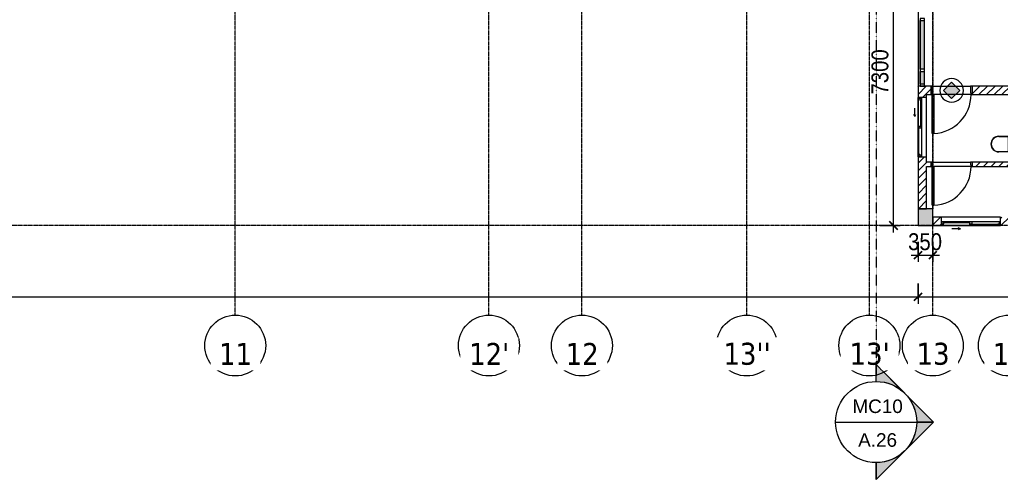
# Model space of a CAD drawing. Header units: millimetres. Extents: x 1591 to 239243, y -15958 to 82755.
# Drawn here: x 196851 to 220050, y 11230 to 22112 of the extents above; entities that cross this region are included whole.
import ezdxf

# ---------------------------------------------------------------- set-up
doc = ezdxf.new("R2010")
doc.units = ezdxf.units.MM
for name, pattern in [('Dash 1_8_', [6.35, 3.175, -3.175]), ('Dash Dot 3_16_', [7.9375, 4.7625, -1.5875, 0, -1.5875]), ('Grid Line', [22.225, 12.7, -3.175, 3.175, -3.175])]:
    doc.linetypes.add(name, pattern=pattern)
for name, color, linetype, lineweight in [('0-1', 250, 'Continuous', 5), ('A-ANNO-DIMS', 211, 'Continuous', 9), ('A-ANNO-DIMS-160', 211, 'Continuous', 9), ('A-ANNO-NOTE', 131, 'Continuous', 9), ('A-AREA', 32, 'Dash 1_8_', 9), ('A-DETL-GENF-2', 10, 'Continuous', 9), ('A-DOOR-3', 10, 'Continuous', 9), ('A-DOOR-FRAM-1', 10, 'Continuous', 9), ('A-FLOR', 192, 'Continuous', 9), ('A-GLAZ', 151, 'Continuous', 9), ('A-GLAZ-CURT', 52, 'Continuous', 9), ('A-GLAZ-CWMG', 51, 'Continuous', 9), ('A-GLAZ-CWMG-1', 51, 'Continuous', 18), ('A-WALL', 113, 'Continuous', 9), ('A-WALL-3', 113, 'Continuous', 18), ('A-WALL-PATT-2', 111, 'Continuous', 9), ('G-ANNO-SYMB', 111, 'Continuous', 9), ('G-ANNO-SYMB-1', 111, 'Dash Dot 3_16_', 18), ('P-SANR-FIXT', 6, 'Continuous', 9), ('S-COLS-1', 52, 'Continuous', 5), ('S-COLS-2', 250, 'Continuous', 18), ('S-GRID-1', 1, 'Grid Line', 9), ('S-GRID-IDEN', 1, 'Continuous', 9)]:
    doc.layers.add(name, color=color, linetype=linetype, lineweight=lineweight)
doc.styles.add('Arial_8', font='arial_0.ttf', dxfattribs={"height": 320})
doc.styles.add('Tahoma_B', font='tahomabd_0.ttf', dxfattribs={"height": 520})
doc.styles.add('UTM Avo', font='UTM Avo.ttf', dxfattribs={"width": 0.9, "height": 400})
doc.dimstyles.new('1_Dim_chi_tiet_2_5', dxfattribs={"dimscale": 304.8, "dimtxt": 399.720379, "dimasz": 0.629921, "dimexe": 0.524934, "dimexo": 0.0625, "dimgap": 0.052493, "dimtad": 1, "dimdec": 0, "dimrnd": 5, "dimzin": 0, "dimdsep": 46, "dimtxsty": 'UTM Avo', "dimblk1": 'OBLIQUE', "dimblk2": 'OBLIQUE', "dimsah": 1, "dimcen": 0.09, "dimdle": 0.524934, "dimazin": 0, "dimtfac": 1, "dimtdec": 4, "dimtix": 1, "dimtmove": 0, "dimatfit": 3, "dimfxl": 1.049869, "dimfxlon": 1, "dimtvp": 1, "dimtolj": 1, "dimtzin": 0, "dimarcsym": 2})
doc.dimstyles.new('1_Dim_chi_tiet_2_5_1', dxfattribs={"dimscale": 304.8, "dimtxt": 399.720379, "dimasz": 0.629921, "dimexe": 0.524934, "dimexo": 0.0625, "dimgap": 0.052493, "dimtad": 1, "dimdec": 0, "dimrnd": 5, "dimzin": 0, "dimdsep": 46, "dimtxsty": 'UTM Avo', "dimblk1": 'OBLIQUE', "dimblk2": 'OBLIQUE', "dimsah": 1, "dimcen": 0.09, "dimdle": 0.524934, "dimazin": 0, "dimtfac": 1, "dimtdec": 4, "dimtix": 1, "dimtmove": 0, "dimatfit": 3, "dimfxl": 1.049869, "dimfxlon": 1, "dimtvp": 1, "dimtolj": 1, "dimtzin": 0, "dimarcsym": 2})
pattern_1 = [(45, (101998.83, 0), (-90.50967, 90.50967), [])]

# ---------------------------------------------------------------- blocks, each defined once
blk = doc.blocks.new('NCV_TKTC_KET CAU_rvt-1-TKCS_MB TẦNG 5')
at = {"layer": 'S-COLS-1'}
blk.add_hatch(color=256, dxfattribs=at).paths.add_polyline_path([(116103, 17237), (116453, 17237), (116453, 17637), (116103, 17637), (116103, 17269)])
at = {"layer": 'S-COLS-2'}
for p, q in [((116453, 17637), (116103, 17637)), ((116103, 17637), (116103, 17237)), ((116453, 17237), (116453, 17637)), ((116103, 17237), (116453, 17237))]:
    blk.add_line(p, q, dxfattribs=at)
blk = doc.blocks.new('System Panel - Glazed-1286806-TKCS_MB TẦNG 5')
at = {"layer": 'A-GLAZ-CURT'}
for p, q in [((575, 6), (-575, 6)), ((-575, 6), (-575, -6)), ((575, -6), (575, 6)), ((-575, -6), (575, -6))]:
    blk.add_line(p, q, dxfattribs=at)
blk = doc.blocks.new('System Panel - Glazed-4731944-TKCS_MB TẦNG 5')
at = {"layer": 'A-GLAZ-CURT'}
for p, q in [((150, 6), (-150, 6)), ((-150, 6), (-150, -6)), ((150, -6), (150, 6)), ((-150, -6), (150, -6))]:
    blk.add_line(p, q, dxfattribs=at)
blk = doc.blocks.new('Rectangular Mullion - 50 x 100mm-1286802-TKCS_MB TẦNG 5')
at = {"layer": 'A-GLAZ-CWMG'}
blk.add_hatch(color=256, dxfattribs=at).paths.add_polyline_path([(44703, 20587), (44797, 20587), (44797, 21737), (44703, 21737), (44703, 20751)])
blk.add_line((44703, 21737), (44703, 20587), dxfattribs=at)
blk = doc.blocks.new('Rectangular Mullion - 50 x 100mm-4709708-TKCS_MB TẦNG 5')
at = {"layer": 'A-GLAZ-CWMG'}
blk.add_hatch(color=256, dxfattribs=at).paths.add_polyline_path([(44797, 24187), (44797, 24487), (44703, 24487), (44703, 24187)])
blk.add_line((44703, 24487), (44703, 24187), dxfattribs=at)
blk = doc.blocks.new('Rectangular Mullion - 50 x 100mm-1286808-TKCS_MB TẦNG 5')
at = {"layer": 'A-GLAZ-CWMG-1'}
for p, q in [((-50, 0), (0, 0)), ((-50, -100), (-50, 0)), ((0, 0), (0, -100)), ((0, -100), (-50, -100))]:
    blk.add_line(p, q, dxfattribs=at)
blk = doc.blocks.new('Rectangular Mullion - 50 x 100mm-1286804-TKCS_MB TẦNG 5')
at = {"layer": 'A-GLAZ-CWMG-1'}
for p, q in [((-25, 0), (25, 0)), ((-25, -100), (-25, 0)), ((25, 0), (25, -100)), ((25, -100), (-25, -100))]:
    blk.add_line(p, q, dxfattribs=at)
blk = doc.blocks.new('1_FAMILY RVT - W01-WxH 1400x1400xmm-389822-TKCS_MB TẦNG 5')
at = {"layer": 'A-GLAZ'}
for p, q in [((-700, 96.19), (-700, -103.81)), ((700, 96.19), (-700, 96.19)), ((-700, 96.19), (-636.5, 96.19)), ((-700, 7.29), (-680.95, 7.29)), ((-680.95, 96.19), (-680.95, 7.29)), ((-636.5, 51.74), (-680.95, 51.74)), ((-680.95, 7.29), (-22.225, 7.29)), ((-636.5, 96.19), (-22.225, 96.19)), ((-636.5, 96.19), (-636.5, 51.74)), ((-636.5, 73.965), (-22.225, 73.965)), ((-22.225, 7.29), (-22.225, 96.19)), ((-22.225, 96.19), (22.225, 96.19)), ((22.225, 51.74), (-22.225, 51.74)), ((-22.225, 7.29), (22.225, 7.29)), ((22.225, 96.19), (680.95, 96.19)), ((22.225, 96.19), (22.225, 7.29)), ((22.225, 29.515), (636.5, 29.515)), ((22.225, 7.29), (636.5, 7.29)), ((248.4, 172.39), (299.2, 197.79)), ((248.4, 172.39), (299.2, 146.99)), ((248.4, 172.39), (451.6, 172.39)), ((636.5, 51.74), (636.5, 7.29)), ((680.95, 51.74), (636.5, 51.74)), ((636.5, 7.29), (700, 7.29)), ((680.95, 96.19), (700, 96.19)), ((680.95, 96.19), (680.95, 7.29)), ((700, -103.81), (700, 96.19)), ((-700, -103.81), (700, -103.81))]:
    blk.add_line(p, q, dxfattribs=at)
blk = doc.blocks.new('FD_04 - FD_04-900x2200mm-700241-TKCS_MB TẦNG 5')
at = {"layer": 'A-DETL-GENF-2'}
for p, q in [((420, 100), (420, 1020)), ((420, 1020), (460, 1020)), ((460, 1020), (460, 100)), ((460, 100), (420, 100))]:
    blk.add_line(p, q, dxfattribs=at)
blk.add_arc((460, 100), 920, 92.4919, 180, dxfattribs=at)
at = {"layer": 'A-DOOR-FRAM-1'}
for p, q in [((-460, 100), (-495, 100)), ((-495, 100), (-495, -100)), ((-460, 60), (-460, 100)), ((-450, 60), (-460, 60)), ((-450, -100), (-450, 60)), ((460, 60), (450, 60)), ((450, 60), (450, -100)), ((495, 100), (460, 100)), ((460, 100), (460, 60)), ((495, -100), (495, 100)), ((-495, -100), (-450, -100)), ((450, -100), (495, -100))]:
    blk.add_line(p, q, dxfattribs=at)
blk = doc.blocks.new('FD_04 - FD_04-900x2200mm-4731490-TKCS_MB TẦNG 5')
at = {"layer": 'A-DETL-GENF-2'}
for p, q in [((420, 50), (420, 970)), ((420, 970), (460, 970)), ((460, 970), (460, 50)), ((460, 50), (420, 50))]:
    blk.add_line(p, q, dxfattribs=at)
blk.add_arc((460, 50), 920, 92.4919, 180, dxfattribs=at)
at = {"layer": 'A-DOOR-FRAM-1'}
for p, q in [((-460, 50), (-495, 50)), ((-495, 50), (-495, -50)), ((-460, 10), (-460, 50)), ((-450, 10), (-460, 10)), ((-450, -50), (-450, 10)), ((460, 10), (450, 10)), ((450, 10), (450, -50)), ((495, 50), (460, 50)), ((460, 50), (460, 10)), ((495, -50), (495, 50)), ((-495, -50), (-450, -50)), ((450, -50), (495, -50))]:
    blk.add_line(p, q, dxfattribs=at)
blk = doc.blocks.new('PF_Water_Closet-Duravit-Starck 3-012601 - Generic Toilet-4731492-TKCS_MB TẦNG 5')
at = {"layer": 'P-SANR-FIXT'}
for p, q in [((-207, -272), (-207, -126)), ((-201, -118), (175, -118)), ((-197, -113), (173, -113)), ((-197, -118), (-197, -113)), ((-26, -196), (1, -196)), ((173, -118), (173, -113)), ((183, -126), (183, -272)), ((173, -280), (-201, -280)), ((-199, -592), (-199, -357)), ((-198, -280), (171, -280)), ((-198, -357), (-198, -280)), ((-198, -299), (172, -299)), ((171, -357), (-198, -357)), ((-192, -280), (-192, -350)), ((-192, -350), (165, -350)), ((-192, -592), (-192, -350)), ((166, -280), (166, -350)), ((166, -350), (166, -592)), ((171, -280), (171, -357)), ((172, -356), (172, -592))]:
    blk.add_line(p, q, dxfattribs=at)
for radius in [19, 14.6, 13.8]:
    blk.add_circle((-12, -196), radius, dxfattribs=at)
for centre, radius, start, end in [((-200, -125), 7.31, 103.7483, 186.2517), ((175, -125), 7.27, 353.6696, 90), ((-200, -273), 7.31, 173.7483, 256.2517), ((-192, -356), 6.83, 90, 187.9634), ((165, -356), 6.83, 360, 90), ((173, -271), 9.56, 270, 351.0262), ((-17, -592), 182, 180, 271.1893), ((-17, -592), 175, 180, 271.2324), ((-10, -592), 182, 268.8107, 0), ((-10, -592), 175, 268.7676, 360)]:
    blk.add_arc(centre, radius, start, end, dxfattribs=at)
blk = doc.blocks.new('Grid - M_Grid Head - Circle-353313-TKCS_MB TẦNG 5')
at = {"layer": 'S-GRID-IDEN'}
blk.add_circle((0, 0), 4.5, dxfattribs=at)
blk = doc.blocks.new('Section - M_Section Head - Filled-352373-TKCS_MB TẦNG 5')
at = {"layer": 'G-ANNO-SYMB'}
h = blk.add_hatch(color=256, dxfattribs=at)
edge = h.paths.add_edge_path()
edge.add_line((-6, 8.49), (-6, 6))
edge.add_arc((-6, 0), 6, 90, 135)
edge.add_line((-10.24, 4.24), (-6, 8.49))
h = blk.add_hatch(color=256, dxfattribs=at)
edge = h.paths.add_edge_path()
edge.add_line((-6, 8.49), (-1.76, 4.24))
edge.add_arc((-6, 0), 6, 45, 90)
edge.add_line((-6, 6), (-6, 8.49))
h = blk.add_hatch(color=256, dxfattribs=at)
edge = h.paths.add_edge_path()
edge.add_line((-14.49, 0), (-10.24, 4.24))
edge.add_arc((-6, 0), 6, 135, 180)
edge.add_line((-12, 0), (-14.49, 0))
h = blk.add_hatch(color=256, dxfattribs=at)
edge = h.paths.add_edge_path()
edge.add_line((2.49, 0), (0, 0))
edge.add_arc((-6, 0), 6, 360, 405)
edge.add_line((-1.76, 4.24), (2.49, 0))
for p, q in [((-6, 8.49), (-14.49, 0)), ((-6, 8.49), (-10.24, 4.24)), ((-6, 8.49), (2.49, 0)), ((-6, 6), (-6, 8.49)), ((-6, 8.49), (-6, 6)), ((-1.76, 4.24), (-6, 8.49)), ((-10.24, 4.24), (-14.49, 0)), ((2.49, 0), (-1.76, 4.24)), ((-14.49, 0), (-12, 0)), ((0, 0), (2.49, 0)), ((-12, 0), (-14.49, 0)), ((0, 0), (2.49, 0))]:
    blk.add_line(p, q, dxfattribs=at)
for start, end in [(360, 180), (90, 135), (45, 90), (135, 180), (360, 45), (180, 360)]:
    blk.add_arc((-6, 0), 6, start, end, dxfattribs=at)
blk = doc.blocks.new('DIMBLOCK252-TKCS_MB TẦNG 5')
at = {"layer": 'A-ANNO-DIMS-160'}
for p, q in [((218101, 15869), (218101, 15389)), ((218101, 15549), (218101, 15869)), ((229251, 15869), (229251, 15389)), ((229251, 15549), (229251, 15869)), ((217941, 15549), (229411, 15549))]:
    blk.add_line(p, q, dxfattribs=at)
at = {"layer": 'A-ANNO-DIMS-160', "lineweight": 25}
for p, q in [((218101, 15549), (218005, 15453)), ((218101, 15549), (218197, 15645)), ((229251, 15549), (229155, 15453)), ((229251, 15549), (229347, 15645))]:
    blk.add_line(p, q, dxfattribs=at)
at = {"layer": 'A-ANNO-DIMS-160', "color": 0, "insert": (222992, 16069), "char_height": 400, "width": 1643.29, "attachment_point": 1, "line_spacing_factor": 1.110334, "style": 'UTM Avo'}
blk.add_mtext('11150', dxfattribs=at)
blk = doc.blocks.new('_Oblique')
at = {"color": 0, "linetype": 'ByBlock', "lineweight": -2}
blk.add_line((-0.5, -0.5), (0.5, 0.5), dxfattribs=at)
blk = doc.blocks.new('DIMBLOCK279-TKCS_MB TẦNG 5')
at = {"layer": 'A-ANNO-DIMS-160'}
for p, q in [((218101, 16856), (218101, 16376)), ((218101, 16536), (218101, 16856)), ((218451, 16856), (218451, 16376)), ((218451, 16536), (218451, 16856)), ((217941, 16536), (218611, 16536))]:
    blk.add_line(p, q, dxfattribs=at)
at = {"layer": 'A-ANNO-DIMS-160', "lineweight": 25}
for p, q in [((218101, 16536), (218005, 16440)), ((218101, 16536), (218197, 16632)), ((218451, 16536), (218355, 16440)), ((218451, 16536), (218547, 16632))]:
    blk.add_line(p, q, dxfattribs=at)
at = {"layer": 'A-ANNO-DIMS-160', "color": 0, "insert": (217866, 17056), "char_height": 400, "width": 985.98, "attachment_point": 1, "line_spacing_factor": 1.110334, "style": 'UTM Avo'}
blk.add_mtext('350', dxfattribs=at)
blk = doc.blocks.new('DIMBLOCK280-TKCS_MB TẦNG 5')
at = {"layer": 'A-ANNO-DIMS-160'}
for p, q in [((146801, 15869), (146801, 15389)), ((146801, 15549), (146801, 15869)), ((218101, 15869), (218101, 15389)), ((218101, 15549), (218101, 15869)), ((146641, 15549), (218261, 15549))]:
    blk.add_line(p, q, dxfattribs=at)
at = {"layer": 'A-ANNO-DIMS-160', "lineweight": 25}
for p, q in [((146801, 15549), (146705, 15453)), ((146801, 15549), (146897, 15645)), ((218101, 15549), (218005, 15453)), ((218101, 15549), (218197, 15645))]:
    blk.add_line(p, q, dxfattribs=at)
at = {"layer": 'A-ANNO-DIMS-160', "color": 0, "insert": (181767, 16069), "char_height": 400, "width": 1643.29, "attachment_point": 1, "line_spacing_factor": 1.110334, "style": 'UTM Avo'}
blk.add_mtext('71300', dxfattribs=at)
blk = doc.blocks.new('DIMBLOCK283-TKCS_MB TẦNG 5')
at = {"layer": 'A-ANNO-DIMS-160', "lineweight": 25}
for p, q in [((217520, 24537), (217424, 24633)), ((217520, 24537), (217616, 24441)), ((217520, 17237), (217424, 17333)), ((217520, 17237), (217616, 17141))]:
    blk.add_line(p, q, dxfattribs=at)
at = {"layer": 'A-ANNO-DIMS-160'}
for p, q in [((217520, 17077), (217520, 24697)), ((217200, 24537), (217680, 24537)), ((217520, 24537), (217200, 24537)), ((217200, 17237), (217680, 17237)), ((217520, 17237), (217200, 17237))]:
    blk.add_line(p, q, dxfattribs=at)
at = {"layer": 'A-ANNO-DIMS-160', "color": 0, "insert": (217000, 20339), "char_height": 400, "width": 1314.64, "attachment_point": 1, "rotation": 90, "line_spacing_factor": 1.110334, "style": 'UTM Avo'}
blk.add_mtext('7300', dxfattribs=at)
blk = doc.blocks.new('HDNDCT_GHI CHÚ CỬA CHỐNG CHÁY EI30 - HDNDCT_GHI CHÚ CỬA CHỐNG CHÁY EI30-2461928-TKCS_MB TẦNG 5')
at = {"layer": 'A-ANNO-NOTE'}
blk.add_hatch(color=256, dxfattribs=at).paths.add_polyline_path([(-1.2, 0), (0, 1.2), (1.2, 0), (0, -1.2)])
for p, q in [((0, 1.2), (-1.2, 0)), ((-1.2, 0), (0, -1.2)), ((1.2, 0), (0, 1.2)), ((0, -1.2), (1.2, 0))]:
    blk.add_line(p, q, dxfattribs=at)
for start, end in [(360, 180), (180, 360)]:
    blk.add_arc((0, 0), 1.75, start, end, dxfattribs=at)

msp = doc.modelspace()

# ---------------------------------------------------------------- hatches: boundary and pattern name
at = {"layer": 'A-WALL-PATT-2'}
h = msp.add_hatch(dxfattribs=at)
h.set_pattern_fill('FP_1', color=256, style=0, pattern_type=2)
h.set_pattern_definition(pattern_1)
h.paths.add_polyline_path([(218401.4, 20336.9), (218401.4, 20536.9), (218101.4, 20536.9), (218101.4, 20336.9), (218301.4, 20336.9)])
h.paths.add_polyline_path([(219774.2, 20336.9), (220501.4, 20336.9), (220501.4, 20536.9), (219391.4, 20536.9), (219391.4, 20336.9)])
h = msp.add_hatch(dxfattribs=at)
h.set_pattern_fill('FP_1', color=256, style=0, pattern_type=2)
h.set_pattern_definition(pattern_1)
h.paths.add_polyline_path([(218101.4, 17636.9), (218301.4, 17636.9), (218301.4, 18866.9), (218101.4, 18866.9)])
h.paths.add_polyline_path([(218101.4, 20266.9), (218301.4, 20266.9), (218301.4, 20336.9), (218101.4, 20336.9)])
h = msp.add_hatch(dxfattribs=at)
h.set_pattern_fill('FP_1', color=256, style=0, pattern_type=2)
h.set_pattern_definition(pattern_1)
h.paths.add_polyline_path([(218301.4, 18636.9), (218401.4, 18636.9), (218401.4, 18736.9), (218301.4, 18736.9)])
h.paths.add_polyline_path([(220501.4, 18636.9), (220501.4, 18736.9), (219391.4, 18736.9), (219391.4, 18636.9), (220177.2, 18636.9)])
h = msp.add_hatch(dxfattribs=at)
h.set_pattern_fill('FP_1', color=256, style=0, pattern_type=2)
h.set_pattern_definition(pattern_1)
h.paths.add_polyline_path([(218651.4, 17236.9), (218651.4, 17436.9), (218451.4, 17436.9), (218451.4, 17236.9)])
h.paths.add_polyline_path([(220051.4, 17236.9), (220351.4, 17236.9), (220351.4, 17436.9), (220051.4, 17436.9), (220051.4, 17268.7)])

# ---------------------------------------------------------------- linework, layer by layer
at = {"layer": 'A-AREA'}
msp.add_line((218451.4, 24536.9), (218451.4, 17636.9), dxfattribs=at)
at = {"layer": 'A-FLOR'}
msp.add_line((218101.4, 24536.9), (218101.4, 20536.9), dxfattribs=at)
at = {"layer": 'A-WALL'}
for p, q in [((218446.4, 20536.9), (219346.4, 20536.9)), ((219356.4, 20336.9), (218436.4, 20336.9)), ((219356.4, 18636.9), (218436.4, 18636.9)), ((218446.4, 18736.9), (219346.4, 18736.9))]:
    msp.add_line(p, q, dxfattribs=at)
at = {"layer": 'A-WALL-3'}
for p, q in [((218401.4, 20536.9), (218101.4, 20536.9)), ((218101.4, 20536.9), (218101.4, 20266.9)), ((220501.4, 20536.9), (219391.4, 20536.9)), ((218301.4, 20266.9), (218301.4, 20336.9)), ((218301.4, 20336.9), (218401.4, 20336.9)), ((219391.4, 20336.9), (220501.4, 20336.9)), ((218101.4, 18866.9), (218101.4, 17636.9)), ((218301.4, 18736.9), (218301.4, 18866.9)), ((218401.4, 18736.9), (218301.4, 18736.9)), ((218301.4, 17636.9), (218301.4, 18636.9)), ((218301.4, 18636.9), (218401.4, 18636.9)), ((220501.4, 18736.9), (219391.4, 18736.9)), ((219391.4, 18636.9), (220501.4, 18636.9)), ((218101.4, 17636.9), (218301.4, 17636.9)), ((218651.4, 17436.9), (218451.4, 17436.9)), ((218451.4, 17436.9), (218451.4, 17236.9)), ((218451.4, 17236.9), (218651.4, 17236.9))]:
    msp.add_line(p, q, dxfattribs=at)
at = {"layer": 'G-ANNO-SYMB'}
msp.add_line((216151.4, 12587.9), (218071.4, 12587.9), dxfattribs=at)
at = {"layer": 'S-GRID-1'}
for p, q in [((201951.4, 19118.3), (201951.4, 76659.6)), ((207951.4, 19118.3), (207951.4, 76659.6)), ((210151.4, 19118.3), (210151.4, 76659.6)), ((214051.5, 19118.3), (214051.5, 76659.6)), ((216951.4, 19118.3), (216951.4, 76659.6)), ((218451.4, 19118.3), (218451.4, 76659.6)), ((201951.4, 15118.3), (201951.4, 19118.3)), ((207951.4, 15118.3), (207951.4, 19118.3)), ((210151.4, 15118.3), (210151.4, 19118.3)), ((214051.5, 15118.3), (214051.5, 19118.3)), ((216951.4, 15118.3), (216951.4, 19118.3)), ((218451.4, 15118.3), (218451.4, 19118.3)), ((229978.4, 17236.9), (136410.9, 17236.9))]:
    msp.add_line(p, q, dxfattribs=at)

# ---------------------------------------------------------------- block references
at = {"layer": '0-1'}
msp.add_blockref('NCV_TKTC_KET CAU_rvt-1-TKCS_MB TẦNG 5', (101998.8, 0), dxfattribs=at)
at = {"layer": 'A-ANNO-NOTE', "xscale": 160, "yscale": 160, "zscale": 160}
msp.add_blockref('HDNDCT_GHI CHÚ CỬA CHỐNG CHÁY EI30 - HDNDCT_GHI CHÚ CỬA CHỐNG CHÁY EI30-2461928-TKCS_MB TẦNG 5', (218896.4, 20436.9), dxfattribs=at)
at = {"layer": 'A-DOOR-3', "rotation": 180}
for name, p in [('FD_04 - FD_04-900x2200mm-700241-TKCS_MB TẦNG 5', (218896.4, 20436.9)), ('FD_04 - FD_04-900x2200mm-4731490-TKCS_MB TẦNG 5', (218896.4, 18686.9))]:
    msp.add_blockref(name, p, dxfattribs=at)
at = {"layer": 'A-GLAZ'}
for p, rotation in [((218197.6, 19566.9), 90.00000000000007), ((219351.4, 17333.1), 180)]:
    msp.add_blockref('1_FAMILY RVT - W01-WxH 1400x1400xmm-389822-TKCS_MB TẦNG 5', p, dxfattribs=dict(at, rotation=rotation))
at = {"layer": 'A-GLAZ-CURT', "rotation": 269.9999999999998}
for name, p in [('System Panel - Glazed-1286806-TKCS_MB TẦNG 5', (218151.5, 21512.4)), ('System Panel - Glazed-4731944-TKCS_MB TẦNG 5', (218151.5, 20737.4))]:
    msp.add_blockref(name, p, dxfattribs=at)
at = {"layer": 'A-GLAZ-CWMG', "extrusion": (0, 0, -1), "rotation": 270.0000000000002}
for name, p in [('Rectangular Mullion - 50 x 100mm-1286804-TKCS_MB TẦNG 5', (-218151.5, 22112.4)), ('Rectangular Mullion - 50 x 100mm-1286804-TKCS_MB TẦNG 5', (-218151.5, 20912.4)), ('Rectangular Mullion - 50 x 100mm-1286808-TKCS_MB TẦNG 5', (-218151.5, 20537.4))]:
    msp.add_blockref(name, p, dxfattribs=at)
at = {"layer": 'A-GLAZ-CWMG', "rotation": 180}
for name, p in [('Rectangular Mullion - 50 x 100mm-1286802-TKCS_MB TẦNG 5', (262954, 42674.3)), ('Rectangular Mullion - 50 x 100mm-4709708-TKCS_MB TẦNG 5', (262954, 45074.3))]:
    msp.add_blockref(name, p, dxfattribs=at)
at = {"layer": 'P-SANR-FIXT', "rotation": 270.0000000000002}
msp.add_blockref('PF_Water_Closet-Duravit-Starck 3-012601 - Generic Toilet-4731492-TKCS_MB TẦNG 5', (220601.4, 19152.6), dxfattribs=at)
at = {"layer": 'S-GRID-IDEN', "xscale": 159.9999999999999, "yscale": 159.9999999999999, "zscale": 159.9999999999999}
for p in [(201951.4, 14398.3), (207951.4, 14398.3), (210151.4, 14398.3), (214051.5, 14398.3), (216951.4, 14398.3), (218451.4, 14398.3), (220251.4, 14398.3)]:
    msp.add_blockref('Grid - M_Grid Head - Circle-353313-TKCS_MB TẦNG 5', p, dxfattribs=at)

# ---------------------------------------------------------------- texts
at = {"layer": 'G-ANNO-SYMB', "char_height": 320, "attachment_point": 5, "line_spacing_factor": 0.936439, "style": 'Arial_8'}
for s, insert, width in [('\\pt2032,4064,6096,8128,10160,12192,14224,16256,18288,20320,22352,24384,26416,28448,30480,32512,34544,36576,38608,40640,42672,44704,46736,48768,50800,52832,54864,56896,58928,60960,62992,65024;MC10', (217145.4, 12959), 1217.6), ('\\pt2032,4064,6096,8128,10160,12192,14224,16256,18288,20320,22352,24384,26416,28448,30480,32512,34544,36576,38608,40640,42672,44704,46736,48768,50800,52832,54864,56896,58928,60960,62992,65024;A.26', (217145.4, 12160.8), 952)]:
    msp.add_mtext(s, dxfattribs=dict(at, insert=insert, width=width))

# ---------------------------------------------------------------- dimensions: what is measured, and where the dimension line sits
at = {"layer": 'A-ANNO-DIMS'}
dim = msp.add_linear_dim(base=(217519.5, 24536.9), p1=(217199.5, 17236.9), p2=(217199.5, 24536.9), angle=90, dimstyle='1_Dim_chi_tiet_2_5_1', override={"dimpost": '<>', "dimfxl": 7300}, dxfattribs=at)
dim.commit()
dim.dimension.update_dxf_attribs({"geometry": 'DIMBLOCK283-TKCS_MB TẦNG 5', "text_midpoint": (217296.5, 20886.9)})
for base, p1, p2, dimstyle, override, picture, middle in [((218451.4, 16536.3), (218101.4, 16856.3), (218451.4, 16856.3), '1_Dim_chi_tiet_2_5_1', {"dimpost": '<>', "dimfxl": 350}, 'DIMBLOCK279-TKCS_MB TẦNG 5', (218276.4, 16759.3)), ((218101.4, 15549.3), (146801.4, 15869.3), (218101.4, 15869.3), '1_Dim_chi_tiet_2_5_1', {"dimpost": '<>', "dimfxl": 71300}, 'DIMBLOCK280-TKCS_MB TẦNG 5', (182451.4, 15772.3)), ((229251.4, 15549.3), (218101.4, 15869.3), (229251.4, 15869.3), '1_Dim_chi_tiet_2_5', {"dimpost": '<>', "dimfxl": 11150}, 'DIMBLOCK252-TKCS_MB TẦNG 5', (223676.4, 15772.3))]:
    dim = msp.add_linear_dim(base=base, p1=p1, p2=p2, dimstyle=dimstyle, override=override, dxfattribs=at)
    dim.commit()
    dim.dimension.update_dxf_attribs({"geometry": picture, "text_midpoint": middle})

# ---------------------------------------------------------------- next in the draw order: texts
at = {"layer": 'S-GRID-IDEN', "char_height": 520, "attachment_point": 5, "line_spacing_factor": 0.996129, "style": 'Tahoma_B', "bg_fill": 3, "box_fill_scale": 1.25, "bg_fill_color": 256, "bg_fill_true_color": 13158600, "bg_fill_transparency": 0}
for s, insert, width in [('\\pt2031.9988,4063.9976,6096.0016,8128.0004,10159.9992,12191.998,14224.002,16256.0008,18287.9996,20319.9984,22352.0024,24384.0012,26416,28447.9988,30479.9976,32512.0016,34544.0004,36575.9992,38607.998,40640.002,42672.0008,44703.9996,46735.9984,48768.0024,50800.0012,52832,54863.9988,56895.9976,58928.0016,60960.0004,62991.9992,65023.998;11', (201958.1, 14198.6), 921.6), ("\\pt2031.9988,4063.9976,6096.0016,8128.0004,10159.9992,12191.998,14224.002,16256.0008,18287.9996,20319.9984,22352.0024,24384.0012,26416,28447.9988,30479.9976,32512.0016,34544.0004,36575.9992,38607.998,40640.002,42672.0008,44703.9996,46735.9984,48768.0024,50800.0012,52832,54863.9988,56895.9976,58928.0016,60960.0004,62991.9992,65023.998;12'", (207958.1, 14198.6), 1112), ('\\pt2031.9988,4063.9976,6096.0016,8128.0004,10159.9992,12191.998,14224.002,16256.0008,18287.9996,20319.9984,22352.0024,24384.0012,26416,28447.9988,30479.9976,32512.0016,34544.0004,36575.9992,38607.998,40640.002,42672.0008,44703.9996,46735.9984,48768.0024,50800.0012,52832,54863.9988,56895.9976,58928.0016,60960.0004,62991.9992,65023.998;12', (210158.1, 14198.6), 921.6), ("\\pt2031.9988,4063.9976,6096.0016,8128.0004,10159.9992,12191.998,14224.002,16256.0008,18287.9996,20319.9984,22352.0024,24384.0012,26416,28447.9988,30479.9976,32512.0016,34544.0004,36575.9992,38607.998,40640.002,42672.0008,44703.9996,46735.9984,48768.0024,50800.0012,52832,54863.9988,56895.9976,58928.0016,60960.0004,62991.9992,65023.998;13''", (214058.2, 14198.6), 1302.4), ("\\pt2031.9988,4063.9976,6096.0016,8128.0004,10159.9992,12191.998,14224.002,16256.0008,18287.9996,20319.9984,22352.0024,24384.0012,26416,28447.9988,30479.9976,32512.0016,34544.0004,36575.9992,38607.998,40640.002,42672.0008,44703.9996,46735.9984,48768.0024,50800.0012,52832,54863.9988,56895.9976,58928.0016,60960.0004,62991.9992,65023.998;13'", (216958.1, 14198.6), 1112), ('\\pt2031.9988,4063.9976,6096.0016,8128.0004,10159.9992,12191.998,14224.002,16256.0008,18287.9996,20319.9984,22352.0024,24384.0012,26416,28447.9988,30479.9976,32512.0016,34544.0004,36575.9992,38607.998,40640.002,42672.0008,44703.9996,46735.9984,48768.0024,50800.0012,52832,54863.9988,56895.9976,58928.0016,60960.0004,62991.9992,65023.998;13', (218458.1, 14198.6), 921.6), ('\\pt2031.9988,4063.9976,6096.0016,8128.0004,10159.9992,12191.998,14224.002,16256.0008,18287.9996,20319.9984,22352.0024,24384.0012,26416,28447.9988,30479.9976,32512.0016,34544.0004,36575.9992,38607.998,40640.002,42672.0008,44703.9996,46735.9984,48768.0024,50800.0012,52832,54863.9988,56895.9976,58928.0016,60960.0004,62991.9992,65023.998;14', (220258.1, 14198.6), 921.6)]:
    msp.add_mtext(s, dxfattribs=dict(at, insert=insert, width=width))

# ---------------------------------------------------------------- next in the draw order: linework, layer by layer
at = {"layer": 'G-ANNO-SYMB-1'}
msp.add_line((217111.4, 82373.8), (217111.4, 13547.9), dxfattribs=at)

# ---------------------------------------------------------------- next in the draw order: block references
at = {"layer": 'G-ANNO-SYMB', "extrusion": (0, 0, -1), "xscale": 159.9999999999999, "yscale": 159.9999999999999, "zscale": 159.9999999999999, "rotation": 90.00000000000053}
msp.add_blockref('Section - M_Section Head - Filled-352373-TKCS_MB TẦNG 5', (-217111.4, 13547.9), dxfattribs=at)

doc.saveas('drawing.dxf')
